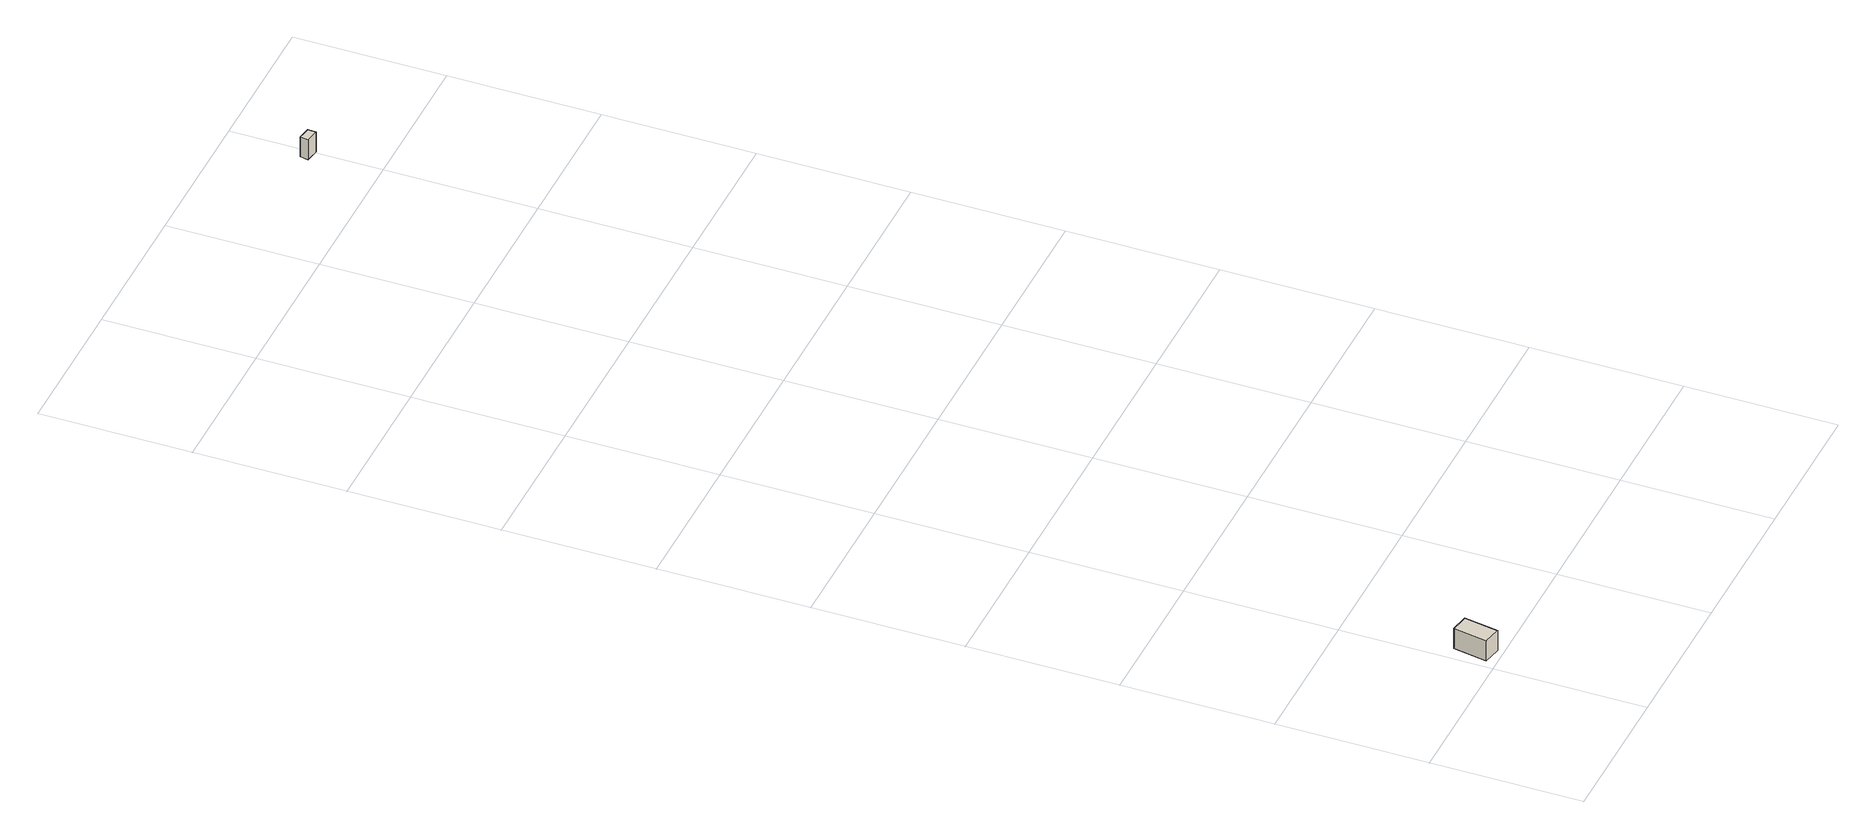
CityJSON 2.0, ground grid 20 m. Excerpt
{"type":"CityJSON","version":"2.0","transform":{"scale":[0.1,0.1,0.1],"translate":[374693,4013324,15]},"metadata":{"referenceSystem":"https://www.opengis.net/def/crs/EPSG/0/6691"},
"CityObjects":{
"building1":{"type":"Building","attributes":{"枝番":1,"利根川水系渡良瀬川洪水浸水想定区域（計画規模）.規模":"L1","利根川水系渡良瀬川洪水浸水想定区域（計画規模）.浸水ランク":"2","利根川水系渡良瀬川洪水浸水想定区域（計画規模）.浸水深":0.99,"利根川水系渡良瀬川洪水浸水想定区域（計画規模）.継続時間":6.5,"利根川水系渡良瀬川洪水浸水想定区域（想定最大規模）.規模":"L2","利根川水系渡良瀬川洪水浸水想定区域（想定最大規模）.浸水ランク":"2","利根川水系渡良瀬川洪水浸水想定区域（想定最大規模）.浸水深":2.22,"利根川水系渡良瀬川洪水浸水想定区域（想定最大規模）.継続時間":176.6,"利根川水系利根川洪水浸水想定区域（計画規模）.規模":"L1","利根川水系利根川洪水浸水想定区域（計画規模）.浸水ランク":"3","利根川水系利根川洪水浸水想定区域（計画規模）.浸水深":3.2,"利根川水系利根川洪水浸水想定区域（想定最大規模）.規模":"L2","利根川水系利根川洪水浸水想定区域（想定最大規模）.浸水ランク":"4","利根川水系利根川洪水浸水想定区域（想定最大規模）.浸水深":5.43,"BuildingDetails.prefecture":"10","BuildingDetails.city":"10207"},"geometry":[{"type":"Solid","lod":"1","boundaries":[[[[0,1,2,3]],[[2,4,5,3]],[[1,6,4,2]],[[0,7,6,1]],[[3,5,7,0]],[[4,6,7,5]]]]}]},
"building2":{"type":"Building","attributes":{"枝番":1,"利根川水系渡良瀬川洪水浸水想定区域（計画規模）.規模":"L1","利根川水系渡良瀬川洪水浸水想定区域（計画規模）.浸水ランク":"2","利根川水系渡良瀬川洪水浸水想定区域（計画規模）.浸水深":2,"利根川水系渡良瀬川洪水浸水想定区域（計画規模）.継続時間":28.3,"利根川水系渡良瀬川洪水浸水想定区域（想定最大規模）.規模":"L2","利根川水系渡良瀬川洪水浸水想定区域（想定最大規模）.浸水ランク":"3","利根川水系渡良瀬川洪水浸水想定区域（想定最大規模）.浸水深":3.12,"利根川水系渡良瀬川洪水浸水想定区域（想定最大規模）.継続時間":236.5,"利根川水系矢場川洪水浸水想定区域（想定最大規模）.規模":"L2","利根川水系矢場川洪水浸水想定区域（想定最大規模）.浸水ランク":"2","利根川水系矢場川洪水浸水想定区域（想定最大規模）.浸水深":0.68,"利根川水系多々良川洪水浸水想定区域（想定最大規模）.規模":"L2","利根川水系多々良川洪水浸水想定区域（想定最大規模）.浸水ランク":"2","利根川水系多々良川洪水浸水想定区域（想定最大規模）.浸水深":0.65,"利根川水系利根川洪水浸水想定区域（計画規模）.規模":"L1","利根川水系利根川洪水浸水想定区域（計画規模）.浸水ランク":"3","利根川水系利根川洪水浸水想定区域（計画規模）.浸水深":4.1,"利根川水系利根川洪水浸水想定区域（想定最大規模）.規模":"L2","利根川水系利根川洪水浸水想定区域（想定最大規模）.浸水ランク":"4","利根川水系利根川洪水浸水想定区域（想定最大規模）.浸水深":6.33,"BuildingDetails.prefecture":"10","BuildingDetails.city":"10207"},"geometry":[{"type":"Solid","lod":"1","boundaries":[[[[8,9,10,11]],[[10,12,13,11]],[[9,14,12,10]],[[8,15,14,9]],[[11,13,15,8]],[[12,14,15,13]]]]}]}
},
"vertices":[
[1,9,9],[9,54,9],[33,50,9],[25,4,9],[33,50,39],[25,4,39],[9,54,39],[1,9,39],
[385,1691,0],[387,1702,0],[404,1699,0],[403,1688,0],[404,1699,30],[403,1688,30],[387,1702,30],[385,1691,30]
]}
